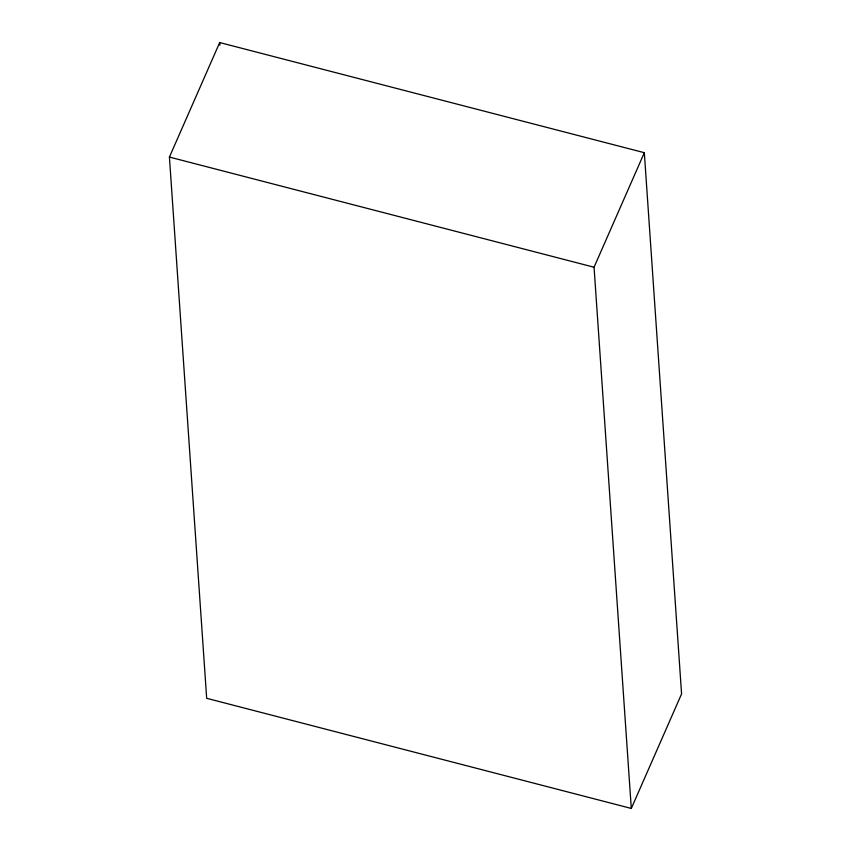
<?xml version="1.0" encoding="UTF-8"?>
<svg xmlns="http://www.w3.org/2000/svg" width="851" height="851" viewBox="0 0 851 851"><rect width="100%" height="100%" fill="white"/><g stroke="black" fill="none" stroke-linecap="round" stroke-linejoin="round"><path stroke-width="1.28" d="M169.423 157.073L219.696 42.55L644.324 152.701L681.577 693.927L631.304 808.45L206.676 698.299L169.423 157.073L594.051 267.225L631.304 808.45M594.051 267.225L644.324 152.701M219.696 42.55L219.877 45.199"/></g></svg>
